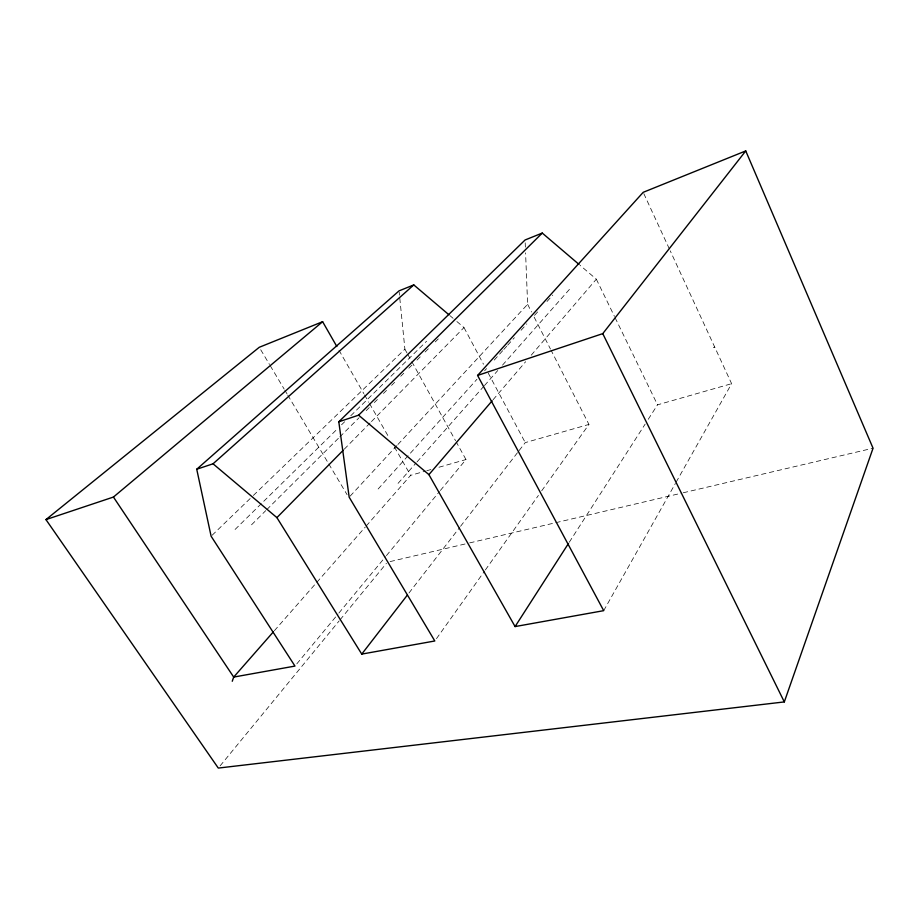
<?xml version="1.0" encoding="UTF-8"?>
<svg xmlns="http://www.w3.org/2000/svg" width="919" height="919" viewBox="0 0 919 919"><rect width="100%" height="100%" fill="white"/><g stroke="black" fill="none" stroke-linecap="round" stroke-linejoin="round"><path stroke-width="0.69" stroke-dasharray="4.59 3.45" d="M603.703 610.664L675.396 483.451M676.097 482.211L731.616 383.683L670.238 250.83M569.286 542.221L645.149 424.118M648.24 419.294L657.533 404.831L731.616 383.683M436.479 638.648L484.531 571.124M485.358 569.964L538.396 495.444M541.705 490.792L588.941 424.429L551.101 350.311M408.966 593.019L459.684 527.426M460.557 526.3L518.259 451.654M519.143 450.528L525.254 442.613L588.941 424.429M220.112 765.872L339.168 620.888M340.076 619.785L386.417 563.347M296.803 663.874L337.951 614.168M338.87 613.065L385.509 556.73M386.417 555.627L439.454 491.573M440.373 490.47L465.979 459.546L456.261 441.982M493.089 399.719L525.645 361.707M531.228 355.193L596.328 279.181L580.107 265.338M274.39 630.687L365.234 527.127M366.176 526.047L410.644 475.341L425.486 471.102M398.065 483.36L416.1 462.946M417.054 461.866L483.52 386.635M484.474 385.566L497.765 370.518M502.509 365.142L569.929 288.83M378.134 489L476.961 379.271M484.635 370.748L486.553 368.622M494.227 360.099L502.865 350.507M503.819 349.45L506.702 346.245M507.667 345.188L514.376 337.721M521.096 330.266L526.851 323.879M534.525 315.355L539.327 310.025M547 301.501L552.756 295.114M350.15 496.134L396.951 445.543M397.927 444.486L527.621 304.304L525.588 252.851M344.292 449.161L370.449 422.602M371.448 421.58L463.992 327.566L454.17 319.226M251.53 524.806L265.74 510.654M266.751 509.643L338.812 437.903M339.823 436.893L359.111 417.697M366.221 410.632L369.266 407.599M374.343 402.545L377.387 399.512M383.476 393.447L386.52 390.414M391.597 385.371L394.642 382.338M400.73 376.273L403.774 373.24M408.852 368.186L411.896 365.153M416.962 360.11L421.028 356.067M425.083 352.023L430.161 346.968M435.238 341.914L438.283 338.893M235.092 529.447L337.48 428.817M341.569 424.785L344.648 421.764M350.794 415.733L426.554 341.259M212.151 535.237L252.346 496.432M253.38 495.433L404.9 349.174L399.627 296.55M713.362 347.485L714.706 347.072M426.841 470.712L430.885 469.563M438.983 467.243L465.979 459.546M390.115 561.578L468.288 543.232M469.678 542.899L681.829 493.101M683.231 492.768L873.05 448.208M449.805 315.516L453.078 318.296M260.72 349.748L269.508 364.487M270.232 365.716L284.143 389.047M284.867 390.276L287.073 393.964M287.796 395.193L328.049 462.751M328.784 463.969L347.083 494.675M338.973 350.231L363.844 393.642M364.544 394.883L368.806 402.315M369.518 403.556L389.415 438.283M394.389 446.956L410.644 475.341M404.9 349.174L406.979 352.942M407.68 354.194L411.149 360.466M411.838 361.718L455.56 440.729M463.992 327.566L483.509 364.234M488.23 373.08L525.254 442.613M527.621 304.304L531.527 311.978M534.134 317.089L550.447 349.036M596.328 279.181L614.443 316.366M615.064 317.652L657.533 404.831M643.805 193.61L669.641 249.531M399.202 292.276L399.478 295.125M525.197 242.846L525.369 247.131"/><path stroke-width="1.38" d="M232.254 681.266L233.702 677.073L273.448 631.767M784.309 701.921L873.05 448.208L745.746 150.923L643.208 192.312L477.593 375.434L603.703 610.664L515.088 626.574L428.909 474.641L358.628 415.17L338.801 421.787L349.174 497.19L434.813 640.98L361.753 654.098L276.906 517.627L213.036 463.796L196.735 469.241L211.117 536.225L294.976 666.08L233.702 677.073L113.439 497.053L45.95 519.603L218.297 768.077L784.309 701.921L602.761 333.631L745.746 150.923M515.088 626.574L568.505 543.416M361.753 654.098L407.22 595.282M428.909 474.641L492.159 400.799M276.906 517.627L343.292 450.184M358.628 415.17L542.256 233.058L579.027 264.419M338.801 421.787L525.082 239.985L542.256 233.058M213.036 463.796L413.791 284.913L448.713 314.585M196.735 469.241L399.053 290.863L413.791 284.913M113.439 497.053L322.626 321.707L336.836 346.509M45.95 519.603L259.261 347.29L322.626 321.707M477.593 375.434L602.761 333.631"/></g></svg>
